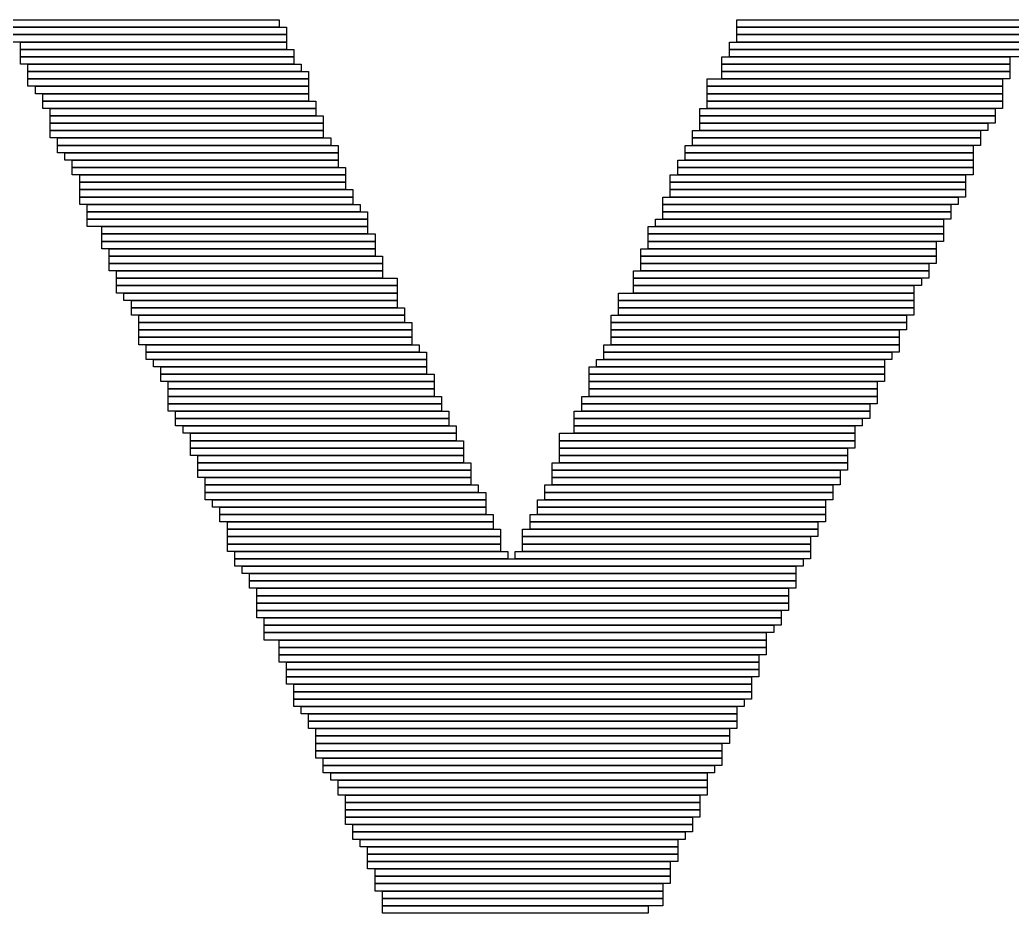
# Model space of a CAD drawing. Header units: inches. Extents: x -1 to 214, y -2 to 213.
# Drawn here: x 0.6503 to 0.9149, y -1.3326 to -1.0944 of the extents above; entities that cross this region are included whole.
import ezdxf

# ---------------------------------------------------------------- set-up
doc = ezdxf.new("R2010")
doc.units = ezdxf.units.IN
doc.header["$MEASUREMENT"] = 0
doc.layers.add('Bottom Overlay', color=54, linetype='Continuous')

msp = doc.modelspace()

# ---------------------------------------------------------------- linework, layer by layer
at = {"layer": 'Bottom Overlay'}
for p, q in [((0.64851, -1.09444), (0.71939, -1.09444)), ((0.71939, -1.09444), (0.71939, -1.09641)), ((0.84144, -1.09641), (0.84144, -1.09444)), ((0.84144, -1.09444), (0.91821, -1.09444)), ((0.71939, -1.09641), (0.64851, -1.09641)), ((0.64851, -1.09641), (0.72135, -1.09641)), ((0.72135, -1.09641), (0.72135, -1.09838)), ((0.91821, -1.09641), (0.84144, -1.09641)), ((0.84144, -1.09838), (0.84144, -1.09641)), ((0.84144, -1.09641), (0.91821, -1.09641)), ((0.64851, -1.09838), (0.72135, -1.09838)), ((0.72135, -1.09838), (0.64851, -1.09838)), ((0.72135, -1.10035), (0.64851, -1.10035)), ((0.65048, -1.10232), (0.65048, -1.10035)), ((0.65048, -1.10035), (0.72135, -1.10035)), ((0.72135, -1.09838), (0.72135, -1.10035)), ((0.72135, -1.10035), (0.72135, -1.10232)), ((0.83947, -1.10232), (0.83947, -1.10035)), ((0.83947, -1.10035), (0.91821, -1.10035)), ((0.91821, -1.09838), (0.84144, -1.09838)), ((0.84144, -1.10035), (0.84144, -1.09838)), ((0.84144, -1.09838), (0.91821, -1.09838)), ((0.91821, -1.10035), (0.84144, -1.10035)), ((0.72135, -1.10232), (0.65048, -1.10232)), ((0.65048, -1.10429), (0.65048, -1.10232)), ((0.65048, -1.10232), (0.72332, -1.10232)), ((0.72332, -1.10232), (0.72332, -1.10429)), ((0.91821, -1.10232), (0.83947, -1.10232)), ((0.83947, -1.10429), (0.83947, -1.10232)), ((0.83947, -1.10232), (0.91821, -1.10232)), ((0.72332, -1.10429), (0.65048, -1.10429)), ((0.65048, -1.10625), (0.65048, -1.10429)), ((0.65048, -1.10429), (0.72332, -1.10429)), ((0.72332, -1.10429), (0.72332, -1.10625)), ((0.83749, -1.10625), (0.83749, -1.10429)), ((0.83749, -1.10429), (0.91426, -1.10429)), ((0.91821, -1.10429), (0.83947, -1.10429)), ((0.91426, -1.10429), (0.91426, -1.10625)), ((0.72332, -1.10625), (0.65048, -1.10625)), ((0.65246, -1.10822), (0.65246, -1.10625)), ((0.65246, -1.10625), (0.7253, -1.10625)), ((0.7253, -1.10822), (0.65246, -1.10822)), ((0.65246, -1.11019), (0.65246, -1.10822)), ((0.65246, -1.10822), (0.72725, -1.10822)), ((0.7253, -1.10625), (0.7253, -1.10822)), ((0.72725, -1.10822), (0.72725, -1.11019)), ((0.83749, -1.10822), (0.83749, -1.10625)), ((0.83749, -1.10625), (0.91426, -1.10625)), ((0.91426, -1.10625), (0.83749, -1.10625)), ((0.83749, -1.11019), (0.83749, -1.10822)), ((0.83749, -1.10822), (0.91426, -1.10822)), ((0.91426, -1.10822), (0.83749, -1.10822)), ((0.91426, -1.10625), (0.91426, -1.10822)), ((0.91426, -1.10822), (0.91426, -1.11019)), ((0.65246, -1.11216), (0.65246, -1.11019)), ((0.65246, -1.11019), (0.72725, -1.11019)), ((0.72725, -1.11019), (0.65246, -1.11019)), ((0.72725, -1.11019), (0.72725, -1.11216)), ((0.83356, -1.11216), (0.83356, -1.11019)), ((0.83356, -1.11019), (0.91229, -1.11019)), ((0.91426, -1.11019), (0.83749, -1.11019)), ((0.91229, -1.11019), (0.91229, -1.11216)), ((0.72725, -1.11216), (0.65246, -1.11216)), ((0.65443, -1.11413), (0.65443, -1.11216)), ((0.65443, -1.11216), (0.72725, -1.11216)), ((0.72725, -1.11216), (0.72725, -1.11413)), ((0.91229, -1.11216), (0.83356, -1.11216)), ((0.83356, -1.11413), (0.83356, -1.11216)), ((0.83356, -1.11216), (0.91229, -1.11216)), ((0.91229, -1.11216), (0.91229, -1.11413)), ((0.72725, -1.11413), (0.65443, -1.11413)), ((0.65639, -1.1161), (0.65639, -1.11413)), ((0.65639, -1.11413), (0.72725, -1.11413)), ((0.72725, -1.1161), (0.65639, -1.1161)), ((0.65639, -1.11807), (0.65639, -1.1161)), ((0.65639, -1.1161), (0.72923, -1.1161)), ((0.72725, -1.11413), (0.72725, -1.1161)), ((0.72923, -1.1161), (0.72923, -1.11807)), ((0.91229, -1.11413), (0.83356, -1.11413)), ((0.83356, -1.1161), (0.83356, -1.11413)), ((0.83356, -1.11413), (0.91229, -1.11413)), ((0.91229, -1.1161), (0.83356, -1.1161)), ((0.83356, -1.11807), (0.83356, -1.1161)), ((0.83356, -1.1161), (0.91229, -1.1161)), ((0.91229, -1.11413), (0.91229, -1.1161)), ((0.91229, -1.1161), (0.91229, -1.11807)), ((0.72923, -1.11807), (0.65639, -1.11807)), ((0.65836, -1.12003), (0.65836, -1.11807)), ((0.65836, -1.11807), (0.72923, -1.11807)), ((0.72923, -1.11807), (0.72923, -1.12003)), ((0.83159, -1.12003), (0.83159, -1.11807)), ((0.83159, -1.11807), (0.91033, -1.11807)), ((0.91229, -1.11807), (0.83356, -1.11807)), ((0.91033, -1.11807), (0.91033, -1.12003)), ((0.72923, -1.12003), (0.65836, -1.12003)), ((0.65836, -1.122), (0.65836, -1.12003)), ((0.65836, -1.12003), (0.7312, -1.12003)), ((0.7312, -1.12003), (0.7312, -1.122)), ((0.91033, -1.12003), (0.83159, -1.12003)), ((0.83159, -1.122), (0.83159, -1.12003)), ((0.83159, -1.12003), (0.91033, -1.12003)), ((0.91033, -1.12003), (0.91033, -1.122)), ((0.7312, -1.122), (0.65836, -1.122)), ((0.65836, -1.12397), (0.65836, -1.122)), ((0.65836, -1.122), (0.7312, -1.122)), ((0.7312, -1.12397), (0.65836, -1.12397)), ((0.65836, -1.12594), (0.65836, -1.12397)), ((0.65836, -1.12397), (0.7312, -1.12397)), ((0.7312, -1.122), (0.7312, -1.12397)), ((0.7312, -1.12397), (0.7312, -1.12594)), ((0.82962, -1.12594), (0.82962, -1.12397)), ((0.82962, -1.12397), (0.90639, -1.12397)), ((0.91033, -1.122), (0.83159, -1.122)), ((0.83159, -1.12397), (0.83159, -1.122)), ((0.83159, -1.122), (0.90836, -1.122)), ((0.90836, -1.12397), (0.83159, -1.12397)), ((0.90639, -1.12397), (0.90639, -1.12594)), ((0.90836, -1.122), (0.90836, -1.12397)), ((0.7312, -1.12594), (0.65836, -1.12594)), ((0.66033, -1.12791), (0.66033, -1.12594)), ((0.66033, -1.12594), (0.73316, -1.12594)), ((0.73316, -1.12594), (0.73316, -1.12791)), ((0.90639, -1.12594), (0.82962, -1.12594)), ((0.82962, -1.12791), (0.82962, -1.12594)), ((0.82962, -1.12594), (0.90639, -1.12594)), ((0.90639, -1.12594), (0.90639, -1.12791)), ((0.73316, -1.12791), (0.66033, -1.12791)), ((0.66033, -1.12988), (0.66033, -1.12791)), ((0.66033, -1.12791), (0.73513, -1.12791)), ((0.73513, -1.12791), (0.73513, -1.12988)), ((0.82766, -1.12988), (0.82766, -1.12791)), ((0.82766, -1.12791), (0.90443, -1.12791)), ((0.90639, -1.12791), (0.82962, -1.12791)), ((0.90443, -1.12791), (0.90443, -1.12988)), ((0.73513, -1.12988), (0.66033, -1.12988)), ((0.66229, -1.13185), (0.66229, -1.12988)), ((0.66229, -1.12988), (0.73513, -1.12988)), ((0.73513, -1.13185), (0.66229, -1.13185)), ((0.66426, -1.13381), (0.66426, -1.13185)), ((0.66426, -1.13185), (0.73513, -1.13185)), ((0.73513, -1.12988), (0.73513, -1.13185)), ((0.73513, -1.13185), (0.73513, -1.13381)), ((0.82569, -1.13381), (0.82569, -1.13185)), ((0.82569, -1.13185), (0.90443, -1.13185)), ((0.82766, -1.13185), (0.82766, -1.12988)), ((0.82766, -1.12988), (0.90443, -1.12988)), ((0.90443, -1.12988), (0.82766, -1.12988)), ((0.90443, -1.13185), (0.82766, -1.13185)), ((0.90443, -1.12988), (0.90443, -1.13185)), ((0.90443, -1.13185), (0.90443, -1.13381)), ((0.73513, -1.13381), (0.66426, -1.13381)), ((0.66426, -1.13578), (0.66426, -1.13381)), ((0.66426, -1.13381), (0.73711, -1.13381)), ((0.73711, -1.13381), (0.73711, -1.13578)), ((0.90443, -1.13381), (0.82569, -1.13381)), ((0.82569, -1.13578), (0.82569, -1.13381)), ((0.82569, -1.13381), (0.90443, -1.13381)), ((0.90443, -1.13381), (0.90443, -1.13578)), ((0.73711, -1.13578), (0.66426, -1.13578)), ((0.66624, -1.13775), (0.66624, -1.13578)), ((0.66624, -1.13578), (0.73711, -1.13578)), ((0.73711, -1.13578), (0.73711, -1.13775)), ((0.82371, -1.13775), (0.82371, -1.13578)), ((0.82371, -1.13578), (0.90246, -1.13578)), ((0.90443, -1.13578), (0.82569, -1.13578)), ((0.90246, -1.13578), (0.90246, -1.13775)), ((0.73711, -1.13775), (0.66624, -1.13775)), ((0.66624, -1.13972), (0.66624, -1.13775)), ((0.66624, -1.13775), (0.73711, -1.13775)), ((0.73711, -1.13972), (0.66624, -1.13972)), ((0.66624, -1.14169), (0.66624, -1.13972)), ((0.66624, -1.13972), (0.73908, -1.13972)), ((0.73711, -1.13775), (0.73711, -1.13972)), ((0.73908, -1.13972), (0.73908, -1.14169)), ((0.82371, -1.13972), (0.82371, -1.13775)), ((0.82371, -1.13775), (0.90246, -1.13775)), ((0.90246, -1.13775), (0.82371, -1.13775)), ((0.90246, -1.13972), (0.82371, -1.13972)), ((0.82371, -1.14169), (0.82371, -1.13972)), ((0.82371, -1.13972), (0.90246, -1.13972)), ((0.90246, -1.13775), (0.90246, -1.13972)), ((0.90246, -1.13972), (0.90246, -1.14169)), ((0.73908, -1.14169), (0.66624, -1.14169)), ((0.66624, -1.14366), (0.66624, -1.14169)), ((0.66624, -1.14169), (0.73908, -1.14169)), ((0.73908, -1.14169), (0.73908, -1.14366)), ((0.82174, -1.14366), (0.82174, -1.14169)), ((0.82174, -1.14169), (0.90048, -1.14169)), ((0.90246, -1.14169), (0.82371, -1.14169)), ((0.90048, -1.14169), (0.90048, -1.14366)), ((0.73908, -1.14366), (0.66624, -1.14366)), ((0.66821, -1.14563), (0.66821, -1.14366)), ((0.66821, -1.14366), (0.74103, -1.14366)), ((0.74103, -1.14366), (0.74103, -1.14563)), ((0.90048, -1.14366), (0.82174, -1.14366)), ((0.82174, -1.14563), (0.82174, -1.14366)), ((0.82174, -1.14366), (0.89851, -1.14366)), ((0.89851, -1.14366), (0.89851, -1.14563)), ((0.66821, -1.14759), (0.66821, -1.14563)), ((0.66821, -1.14563), (0.74301, -1.14563)), ((0.74103, -1.14563), (0.66821, -1.14563)), ((0.74301, -1.14759), (0.66821, -1.14759)), ((0.66821, -1.14956), (0.66821, -1.14759)), ((0.66821, -1.14759), (0.74301, -1.14759)), ((0.74301, -1.14563), (0.74301, -1.14759)), ((0.74301, -1.14759), (0.74301, -1.14956)), ((0.81978, -1.14956), (0.81978, -1.14759)), ((0.81978, -1.14759), (0.89655, -1.14759)), ((0.89851, -1.14563), (0.82174, -1.14563)), ((0.82174, -1.14759), (0.82174, -1.14563)), ((0.82174, -1.14563), (0.89851, -1.14563)), ((0.89851, -1.14759), (0.82174, -1.14759)), ((0.89655, -1.14759), (0.89655, -1.14956)), ((0.89851, -1.14563), (0.89851, -1.14759)), ((0.74301, -1.14956), (0.66821, -1.14956)), ((0.67214, -1.15153), (0.67214, -1.14956)), ((0.67214, -1.14956), (0.74301, -1.14956)), ((0.74301, -1.14956), (0.74301, -1.15153)), ((0.81781, -1.15153), (0.81781, -1.14956)), ((0.81781, -1.14956), (0.89655, -1.14956)), ((0.89655, -1.14956), (0.81978, -1.14956)), ((0.89655, -1.14956), (0.89655, -1.15153)), ((0.67214, -1.1535), (0.67214, -1.15153)), ((0.67214, -1.15153), (0.74498, -1.15153)), ((0.74301, -1.15153), (0.67214, -1.15153)), ((0.74498, -1.1535), (0.67214, -1.1535)), ((0.67214, -1.15547), (0.67214, -1.1535)), ((0.67214, -1.1535), (0.74498, -1.1535)), ((0.74498, -1.15153), (0.74498, -1.1535)), ((0.74498, -1.1535), (0.74498, -1.15547)), ((0.81781, -1.1535), (0.81781, -1.15153)), ((0.81781, -1.15153), (0.89655, -1.15153)), ((0.89655, -1.15153), (0.81781, -1.15153)), ((0.89655, -1.1535), (0.81781, -1.1535)), ((0.81781, -1.15547), (0.81781, -1.1535)), ((0.81781, -1.1535), (0.89458, -1.1535)), ((0.89458, -1.1535), (0.89458, -1.15547)), ((0.89655, -1.15153), (0.89655, -1.1535)), ((0.74498, -1.15547), (0.67214, -1.15547)), ((0.6741, -1.15744), (0.6741, -1.15547)), ((0.6741, -1.15547), (0.74498, -1.15547)), ((0.74498, -1.15547), (0.74498, -1.15744)), ((0.81585, -1.15744), (0.81585, -1.15547)), ((0.81585, -1.15547), (0.89458, -1.15547)), ((0.89458, -1.15547), (0.81781, -1.15547)), ((0.89458, -1.15547), (0.89458, -1.15744)), ((0.6741, -1.1594), (0.6741, -1.15744)), ((0.6741, -1.15744), (0.74694, -1.15744)), ((0.74498, -1.15744), (0.6741, -1.15744)), ((0.74694, -1.15744), (0.74694, -1.1594)), ((0.89458, -1.15744), (0.81585, -1.15744)), ((0.81585, -1.1594), (0.81585, -1.15744)), ((0.81585, -1.15744), (0.89458, -1.15744)), ((0.89458, -1.15744), (0.89458, -1.1594)), ((0.74694, -1.1594), (0.6741, -1.1594)), ((0.6741, -1.16137), (0.6741, -1.1594)), ((0.6741, -1.1594), (0.74694, -1.1594)), ((0.74694, -1.16137), (0.6741, -1.16137)), ((0.67607, -1.16334), (0.67607, -1.16137)), ((0.67607, -1.16137), (0.74694, -1.16137)), ((0.74694, -1.1594), (0.74694, -1.16137)), ((0.74694, -1.16137), (0.74694, -1.16334)), ((0.81388, -1.16334), (0.81388, -1.16137)), ((0.81388, -1.16137), (0.89262, -1.16137)), ((0.89458, -1.1594), (0.81585, -1.1594)), ((0.81585, -1.16137), (0.81585, -1.1594)), ((0.81585, -1.1594), (0.89262, -1.1594)), ((0.89262, -1.16137), (0.81585, -1.16137)), ((0.89262, -1.1594), (0.89262, -1.16137)), ((0.89262, -1.16137), (0.89262, -1.16334)), ((0.74694, -1.16334), (0.67607, -1.16334)), ((0.67607, -1.16531), (0.67607, -1.16334)), ((0.67607, -1.16334), (0.75089, -1.16334)), ((0.75089, -1.16334), (0.75089, -1.16531)), ((0.89262, -1.16334), (0.81388, -1.16334)), ((0.81388, -1.16531), (0.81388, -1.16334)), ((0.81388, -1.16334), (0.89065, -1.16334)), ((0.89065, -1.16334), (0.89065, -1.16531)), ((0.67607, -1.16728), (0.67607, -1.16531)), ((0.67607, -1.16531), (0.75089, -1.16531)), ((0.75089, -1.16531), (0.67607, -1.16531)), ((0.75089, -1.16531), (0.75089, -1.16728)), ((0.81388, -1.16728), (0.81388, -1.16531)), ((0.81388, -1.16531), (0.88867, -1.16531)), ((0.89065, -1.16531), (0.81388, -1.16531)), ((0.88867, -1.16531), (0.88867, -1.16728)), ((0.75089, -1.16728), (0.67607, -1.16728)), ((0.67805, -1.16925), (0.67805, -1.16728)), ((0.67805, -1.16728), (0.75089, -1.16728)), ((0.75089, -1.16925), (0.67805, -1.16925)), ((0.68002, -1.17122), (0.68002, -1.16925)), ((0.68002, -1.16925), (0.75089, -1.16925)), ((0.75089, -1.16728), (0.75089, -1.16925)), ((0.75089, -1.16925), (0.75089, -1.17122)), ((0.80993, -1.16925), (0.80993, -1.16728)), ((0.80993, -1.16728), (0.88867, -1.16728)), ((0.88867, -1.16925), (0.80993, -1.16925)), ((0.80993, -1.17122), (0.80993, -1.16925)), ((0.80993, -1.16925), (0.88867, -1.16925)), ((0.88867, -1.16728), (0.81388, -1.16728)), ((0.88867, -1.16728), (0.88867, -1.16925)), ((0.88867, -1.16925), (0.88867, -1.17122)), ((0.68002, -1.17318), (0.68002, -1.17122)), ((0.68002, -1.17122), (0.75284, -1.17122)), ((0.75089, -1.17122), (0.68002, -1.17122)), ((0.75284, -1.17122), (0.75284, -1.17318)), ((0.80993, -1.17318), (0.80993, -1.17122)), ((0.80993, -1.17122), (0.88867, -1.17122)), ((0.88867, -1.17122), (0.80993, -1.17122)), ((0.88867, -1.17122), (0.88867, -1.17318)), ((0.75284, -1.17318), (0.68002, -1.17318)), ((0.68198, -1.17515), (0.68198, -1.17318)), ((0.68198, -1.17318), (0.75284, -1.17318)), ((0.75284, -1.17318), (0.75284, -1.17515)), ((0.80797, -1.17515), (0.80797, -1.17318)), ((0.80797, -1.17318), (0.8867, -1.17318)), ((0.88867, -1.17318), (0.80993, -1.17318)), ((0.8867, -1.17318), (0.8867, -1.17515)), ((0.75284, -1.17515), (0.68198, -1.17515)), ((0.68198, -1.17712), (0.68198, -1.17515)), ((0.68198, -1.17515), (0.75482, -1.17515)), ((0.68198, -1.17909), (0.68198, -1.17712)), ((0.68198, -1.17712), (0.75482, -1.17712)), ((0.75482, -1.17712), (0.68198, -1.17712)), ((0.75482, -1.17515), (0.75482, -1.17712)), ((0.75482, -1.17712), (0.75482, -1.17909)), ((0.80797, -1.17712), (0.80797, -1.17515)), ((0.80797, -1.17515), (0.8867, -1.17515)), ((0.8867, -1.17515), (0.80797, -1.17515)), ((0.8867, -1.17712), (0.80797, -1.17712)), ((0.80797, -1.17909), (0.80797, -1.17712)), ((0.80797, -1.17712), (0.88474, -1.17712)), ((0.88474, -1.17712), (0.88474, -1.17909)), ((0.8867, -1.17515), (0.8867, -1.17712)), ((0.75482, -1.17909), (0.68198, -1.17909)), ((0.68198, -1.18106), (0.68198, -1.17909)), ((0.68198, -1.17909), (0.75482, -1.17909)), ((0.75482, -1.17909), (0.75482, -1.18106)), ((0.88474, -1.17909), (0.80797, -1.17909)), ((0.80797, -1.18106), (0.80797, -1.17909)), ((0.80797, -1.17909), (0.88474, -1.17909)), ((0.88474, -1.17909), (0.88474, -1.18106)), ((0.75482, -1.18106), (0.68198, -1.18106)), ((0.68395, -1.18303), (0.68395, -1.18106)), ((0.68395, -1.18106), (0.75679, -1.18106)), ((0.75679, -1.18106), (0.75679, -1.18303)), ((0.806, -1.18303), (0.806, -1.18106)), ((0.806, -1.18106), (0.88474, -1.18106)), ((0.88474, -1.18106), (0.80797, -1.18106)), ((0.88474, -1.18106), (0.88474, -1.18303)), ((0.75679, -1.18303), (0.68395, -1.18303)), ((0.68395, -1.185), (0.68395, -1.18303)), ((0.68395, -1.18303), (0.75875, -1.18303)), ((0.75875, -1.185), (0.68395, -1.185)), ((0.68593, -1.18696), (0.68593, -1.185)), ((0.68593, -1.185), (0.75875, -1.185)), ((0.75875, -1.18303), (0.75875, -1.185)), ((0.75875, -1.185), (0.75875, -1.18696)), ((0.80404, -1.18696), (0.80404, -1.185)), ((0.80404, -1.185), (0.8808, -1.185)), ((0.88474, -1.18303), (0.806, -1.18303)), ((0.806, -1.185), (0.806, -1.18303)), ((0.806, -1.18303), (0.88277, -1.18303)), ((0.88277, -1.185), (0.806, -1.185)), ((0.8808, -1.185), (0.8808, -1.18696)), ((0.88277, -1.18303), (0.88277, -1.185)), ((0.75875, -1.18696), (0.68593, -1.18696)), ((0.68788, -1.18893), (0.68788, -1.18696)), ((0.68788, -1.18696), (0.75875, -1.18696)), ((0.75875, -1.18696), (0.75875, -1.18893)), ((0.80207, -1.18893), (0.80207, -1.18696)), ((0.80207, -1.18696), (0.8808, -1.18696)), ((0.8808, -1.18696), (0.80404, -1.18696)), ((0.8808, -1.18696), (0.8808, -1.18893)), ((0.75875, -1.18893), (0.68788, -1.18893)), ((0.68788, -1.1909), (0.68788, -1.18893)), ((0.68788, -1.18893), (0.76072, -1.18893)), ((0.76072, -1.18893), (0.76072, -1.1909)), ((0.80207, -1.1909), (0.80207, -1.18893)), ((0.80207, -1.18893), (0.8808, -1.18893)), ((0.8808, -1.18893), (0.80207, -1.18893)), ((0.8808, -1.18893), (0.8808, -1.1909)), ((0.76072, -1.1909), (0.68788, -1.1909)), ((0.68985, -1.19287), (0.68985, -1.1909)), ((0.68985, -1.1909), (0.76072, -1.1909)), ((0.68985, -1.19484), (0.68985, -1.19287)), ((0.68985, -1.19287), (0.76072, -1.19287)), ((0.76072, -1.19287), (0.68985, -1.19287)), ((0.76072, -1.1909), (0.76072, -1.19287)), ((0.76072, -1.19287), (0.76072, -1.19484)), ((0.8808, -1.1909), (0.80207, -1.1909)), ((0.80207, -1.19287), (0.80207, -1.1909)), ((0.80207, -1.1909), (0.87884, -1.1909)), ((0.87884, -1.19287), (0.80207, -1.19287)), ((0.80207, -1.19484), (0.80207, -1.19287)), ((0.80207, -1.19287), (0.87884, -1.19287)), ((0.87884, -1.1909), (0.87884, -1.19287)), ((0.87884, -1.19287), (0.87884, -1.19484)), ((0.76072, -1.19484), (0.68985, -1.19484)), ((0.68985, -1.19681), (0.68985, -1.19484)), ((0.68985, -1.19484), (0.7627, -1.19484)), ((0.7627, -1.19484), (0.7627, -1.19681)), ((0.8001, -1.19681), (0.8001, -1.19484)), ((0.8001, -1.19484), (0.87884, -1.19484)), ((0.87884, -1.19484), (0.80207, -1.19484)), ((0.87884, -1.19484), (0.87884, -1.19681)), ((0.7627, -1.19681), (0.68985, -1.19681)), ((0.68985, -1.19877), (0.68985, -1.19681)), ((0.68985, -1.19681), (0.7627, -1.19681)), ((0.7627, -1.19681), (0.7627, -1.19877)), ((0.87884, -1.19681), (0.8001, -1.19681)), ((0.8001, -1.19877), (0.8001, -1.19681)), ((0.8001, -1.19681), (0.87687, -1.19681)), ((0.87687, -1.19681), (0.87687, -1.19877)), ((0.7627, -1.19877), (0.68985, -1.19877)), ((0.69183, -1.20074), (0.69183, -1.19877)), ((0.69183, -1.19877), (0.76467, -1.19877)), ((0.76467, -1.20074), (0.69183, -1.20074)), ((0.69183, -1.20271), (0.69183, -1.20074)), ((0.69183, -1.20074), (0.76467, -1.20074)), ((0.76467, -1.19877), (0.76467, -1.20074)), ((0.76467, -1.20074), (0.76467, -1.20271)), ((0.79812, -1.20074), (0.79812, -1.19877)), ((0.79812, -1.19877), (0.87687, -1.19877)), ((0.87687, -1.20074), (0.79812, -1.20074)), ((0.79812, -1.20271), (0.79812, -1.20074)), ((0.79812, -1.20074), (0.87489, -1.20074)), ((0.87687, -1.19877), (0.8001, -1.19877)), ((0.87489, -1.20074), (0.87489, -1.20271)), ((0.87687, -1.19877), (0.87687, -1.20074)), ((0.76467, -1.20271), (0.69183, -1.20271)), ((0.6938, -1.20468), (0.6938, -1.20271)), ((0.6938, -1.20271), (0.76663, -1.20271)), ((0.76663, -1.20271), (0.76663, -1.20468)), ((0.79812, -1.20468), (0.79812, -1.20271)), ((0.79812, -1.20271), (0.87292, -1.20271)), ((0.87489, -1.20271), (0.79812, -1.20271)), ((0.87292, -1.20271), (0.87292, -1.20468)), ((0.76663, -1.20468), (0.6938, -1.20468)), ((0.69576, -1.20665), (0.69576, -1.20468)), ((0.69576, -1.20468), (0.76663, -1.20468)), ((0.76663, -1.20468), (0.76663, -1.20665)), ((0.79419, -1.20665), (0.79419, -1.20468)), ((0.79419, -1.20468), (0.87292, -1.20468)), ((0.87292, -1.20468), (0.79812, -1.20468)), ((0.87292, -1.20468), (0.87292, -1.20665)), ((0.76663, -1.20665), (0.69576, -1.20665)), ((0.69576, -1.20862), (0.69576, -1.20665)), ((0.69576, -1.20665), (0.7686, -1.20665)), ((0.7686, -1.20862), (0.69576, -1.20862)), ((0.69576, -1.21059), (0.69576, -1.20862)), ((0.69576, -1.20862), (0.7686, -1.20862)), ((0.7686, -1.20665), (0.7686, -1.20862)), ((0.7686, -1.20862), (0.7686, -1.21059)), ((0.79419, -1.20862), (0.79419, -1.20665)), ((0.79419, -1.20665), (0.87292, -1.20665)), ((0.87292, -1.20665), (0.79419, -1.20665)), ((0.87292, -1.20862), (0.79419, -1.20862)), ((0.79419, -1.21059), (0.79419, -1.20862)), ((0.79419, -1.20862), (0.87096, -1.20862)), ((0.87096, -1.20862), (0.87096, -1.21059)), ((0.87292, -1.20665), (0.87292, -1.20862)), ((0.7686, -1.21059), (0.69576, -1.21059)), ((0.69773, -1.21255), (0.69773, -1.21059)), ((0.69773, -1.21059), (0.7686, -1.21059)), ((0.7686, -1.21059), (0.7686, -1.21255)), ((0.87096, -1.21059), (0.79419, -1.21059)), ((0.79419, -1.21255), (0.79419, -1.21059)), ((0.79419, -1.21059), (0.87096, -1.21059)), ((0.87096, -1.21059), (0.87096, -1.21255)), ((0.7686, -1.21255), (0.69773, -1.21255)), ((0.69773, -1.21452), (0.69773, -1.21255)), ((0.69773, -1.21255), (0.77057, -1.21255)), ((0.77057, -1.21255), (0.77057, -1.21452)), ((0.79222, -1.21452), (0.79222, -1.21255)), ((0.79222, -1.21255), (0.87096, -1.21255)), ((0.87096, -1.21255), (0.79419, -1.21255)), ((0.87096, -1.21255), (0.87096, -1.21452)), ((0.69773, -1.21649), (0.69773, -1.21452)), ((0.69773, -1.21452), (0.77057, -1.21452)), ((0.77057, -1.21452), (0.69773, -1.21452)), ((0.77057, -1.21649), (0.69773, -1.21649)), ((0.69971, -1.21846), (0.69971, -1.21649)), ((0.69971, -1.21649), (0.77057, -1.21649)), ((0.77057, -1.21452), (0.77057, -1.21649)), ((0.77057, -1.21649), (0.77057, -1.21846)), ((0.79222, -1.21649), (0.79222, -1.21452)), ((0.79222, -1.21452), (0.86899, -1.21452)), ((0.87096, -1.21452), (0.79222, -1.21452)), ((0.79222, -1.21846), (0.79222, -1.21649)), ((0.79222, -1.21649), (0.86899, -1.21649)), ((0.86899, -1.21649), (0.79222, -1.21649)), ((0.86899, -1.21452), (0.86899, -1.21649)), ((0.86899, -1.21649), (0.86899, -1.21846)), ((0.69971, -1.22043), (0.69971, -1.21846)), ((0.69971, -1.21846), (0.77253, -1.21846)), ((0.77057, -1.21846), (0.69971, -1.21846)), ((0.77253, -1.21846), (0.77253, -1.22043)), ((0.79026, -1.22043), (0.79026, -1.21846)), ((0.79026, -1.21846), (0.86703, -1.21846)), ((0.86899, -1.21846), (0.79222, -1.21846)), ((0.86703, -1.21846), (0.86703, -1.22043)), ((0.77253, -1.22043), (0.69971, -1.22043)), ((0.69971, -1.2224), (0.69971, -1.22043)), ((0.69971, -1.22043), (0.7745, -1.22043)), ((0.7745, -1.22043), (0.7745, -1.2224)), ((0.86703, -1.22043), (0.79026, -1.22043)), ((0.79026, -1.2224), (0.79026, -1.22043)), ((0.79026, -1.22043), (0.86703, -1.22043)), ((0.86703, -1.22043), (0.86703, -1.2224)), ((0.7745, -1.2224), (0.69971, -1.2224)), ((0.70166, -1.22437), (0.70166, -1.2224)), ((0.70166, -1.2224), (0.7745, -1.2224)), ((0.7745, -1.22437), (0.70166, -1.22437)), ((0.70364, -1.22633), (0.70364, -1.22437)), ((0.70364, -1.22437), (0.7745, -1.22437)), ((0.7745, -1.2224), (0.7745, -1.22437)), ((0.7745, -1.22437), (0.7745, -1.22633)), ((0.78829, -1.22437), (0.78829, -1.2224)), ((0.78829, -1.2224), (0.86506, -1.2224)), ((0.86506, -1.22437), (0.78829, -1.22437)), ((0.78829, -1.22633), (0.78829, -1.22437)), ((0.78829, -1.22437), (0.86506, -1.22437)), ((0.86703, -1.2224), (0.79026, -1.2224)), ((0.86506, -1.2224), (0.86506, -1.22437)), ((0.86506, -1.22437), (0.86506, -1.22633)), ((0.70364, -1.2283), (0.70364, -1.22633)), ((0.70364, -1.22633), (0.77648, -1.22633)), ((0.7745, -1.22633), (0.70364, -1.22633)), ((0.77648, -1.22633), (0.77648, -1.2283)), ((0.78631, -1.2283), (0.78631, -1.22633)), ((0.78631, -1.22633), (0.86506, -1.22633)), ((0.86506, -1.22633), (0.78829, -1.22633)), ((0.86506, -1.22633), (0.86506, -1.2283)), ((0.77648, -1.2283), (0.70364, -1.2283)), ((0.70561, -1.23027), (0.70561, -1.2283)), ((0.70561, -1.2283), (0.77648, -1.2283)), ((0.77648, -1.2283), (0.77648, -1.23027)), ((0.78631, -1.23027), (0.78631, -1.2283)), ((0.78631, -1.2283), (0.86308, -1.2283)), ((0.86506, -1.2283), (0.78631, -1.2283)), ((0.86308, -1.2283), (0.86308, -1.23027)), ((0.77648, -1.23027), (0.70561, -1.23027)), ((0.70561, -1.23224), (0.70561, -1.23027)), ((0.70561, -1.23027), (0.77845, -1.23027)), ((0.70561, -1.23421), (0.70561, -1.23224)), ((0.70561, -1.23224), (0.77845, -1.23224)), ((0.77845, -1.23224), (0.70561, -1.23224)), ((0.77845, -1.23027), (0.77845, -1.23224)), ((0.77845, -1.23224), (0.77845, -1.23421)), ((0.78434, -1.23224), (0.78434, -1.23027)), ((0.78434, -1.23027), (0.86308, -1.23027)), ((0.78434, -1.23421), (0.78434, -1.23224)), ((0.78434, -1.23224), (0.86111, -1.23224)), ((0.86308, -1.23224), (0.78434, -1.23224)), ((0.86308, -1.23027), (0.78631, -1.23027)), ((0.86111, -1.23224), (0.86111, -1.23421)), ((0.86308, -1.23027), (0.86308, -1.23224)), ((0.77845, -1.23421), (0.70561, -1.23421)), ((0.70561, -1.23618), (0.70561, -1.23421)), ((0.70561, -1.23421), (0.77845, -1.23421)), ((0.77845, -1.23421), (0.77845, -1.23618)), ((0.86111, -1.23421), (0.78434, -1.23421)), ((0.78434, -1.23618), (0.78434, -1.23421)), ((0.78434, -1.23421), (0.86111, -1.23421)), ((0.86111, -1.23421), (0.86111, -1.23618)), ((0.77845, -1.23618), (0.70561, -1.23618)), ((0.70757, -1.23814), (0.70757, -1.23618)), ((0.70757, -1.23618), (0.78041, -1.23618)), ((0.78041, -1.23814), (0.70757, -1.23814)), ((0.70757, -1.24011), (0.70757, -1.23814)), ((0.70757, -1.23814), (0.85915, -1.23814)), ((0.78041, -1.23618), (0.78041, -1.23814)), ((0.78238, -1.23814), (0.78238, -1.23618)), ((0.78238, -1.23618), (0.86111, -1.23618)), ((0.86111, -1.23814), (0.78238, -1.23814)), ((0.86111, -1.23618), (0.78434, -1.23618)), ((0.85915, -1.23814), (0.85915, -1.24011)), ((0.86111, -1.23618), (0.86111, -1.23814)), ((0.85915, -1.24011), (0.70757, -1.24011)), ((0.70954, -1.24208), (0.70954, -1.24011)), ((0.70954, -1.24011), (0.85718, -1.24011)), ((0.85718, -1.24011), (0.85718, -1.24208)), ((0.85718, -1.24208), (0.70954, -1.24208)), ((0.71152, -1.24405), (0.71152, -1.24208)), ((0.71152, -1.24208), (0.85718, -1.24208)), ((0.85718, -1.24208), (0.85718, -1.24405)), ((0.85718, -1.24405), (0.71152, -1.24405)), ((0.71152, -1.24602), (0.71152, -1.24405)), ((0.71152, -1.24405), (0.85718, -1.24405)), ((0.85718, -1.24602), (0.71152, -1.24602)), ((0.71347, -1.24799), (0.71347, -1.24602)), ((0.71347, -1.24602), (0.85521, -1.24602)), ((0.85521, -1.24602), (0.85521, -1.24799)), ((0.85718, -1.24405), (0.85718, -1.24602)), ((0.85521, -1.24799), (0.71347, -1.24799)), ((0.71347, -1.24996), (0.71347, -1.24799)), ((0.71347, -1.24799), (0.85521, -1.24799)), ((0.85521, -1.24799), (0.85521, -1.24996)), ((0.85521, -1.24996), (0.71347, -1.24996)), ((0.71347, -1.25192), (0.71347, -1.24996)), ((0.71347, -1.24996), (0.85521, -1.24996)), ((0.85521, -1.24996), (0.85521, -1.25192)), ((0.71347, -1.25389), (0.71347, -1.25192)), ((0.71347, -1.25192), (0.85325, -1.25192)), ((0.85521, -1.25192), (0.71347, -1.25192)), ((0.85325, -1.25389), (0.71347, -1.25389)), ((0.71544, -1.25586), (0.71544, -1.25389)), ((0.71544, -1.25389), (0.85325, -1.25389)), ((0.85325, -1.25192), (0.85325, -1.25389)), ((0.85325, -1.25389), (0.85325, -1.25586)), ((0.85325, -1.25586), (0.71544, -1.25586)), ((0.71544, -1.25783), (0.71544, -1.25586)), ((0.71544, -1.25586), (0.85128, -1.25586)), ((0.85128, -1.25586), (0.85128, -1.25783)), ((0.71544, -1.2598), (0.71544, -1.25783)), ((0.71544, -1.25783), (0.8493, -1.25783)), ((0.85128, -1.25783), (0.71544, -1.25783)), ((0.8493, -1.25783), (0.8493, -1.2598)), ((0.8493, -1.2598), (0.71544, -1.2598)), ((0.71939, -1.26177), (0.71939, -1.2598)), ((0.71939, -1.2598), (0.8493, -1.2598)), ((0.8493, -1.26177), (0.71939, -1.26177)), ((0.71939, -1.26374), (0.71939, -1.26177)), ((0.71939, -1.26177), (0.8493, -1.26177)), ((0.8493, -1.2598), (0.8493, -1.26177)), ((0.8493, -1.26177), (0.8493, -1.26374)), ((0.71939, -1.2657), (0.71939, -1.26374)), ((0.71939, -1.26374), (0.84733, -1.26374)), ((0.8493, -1.26374), (0.71939, -1.26374)), ((0.84733, -1.26374), (0.84733, -1.2657)), ((0.84733, -1.2657), (0.71939, -1.2657)), ((0.72135, -1.26767), (0.72135, -1.2657)), ((0.72135, -1.2657), (0.84733, -1.2657)), ((0.84733, -1.2657), (0.84733, -1.26767)), ((0.72135, -1.26964), (0.72135, -1.26767)), ((0.72135, -1.26767), (0.84733, -1.26767)), ((0.84733, -1.26767), (0.72135, -1.26767)), ((0.84733, -1.26964), (0.72135, -1.26964)), ((0.72135, -1.27161), (0.72135, -1.26964)), ((0.72135, -1.26964), (0.84537, -1.26964)), ((0.84537, -1.26964), (0.84537, -1.27161)), ((0.84733, -1.26767), (0.84733, -1.26964)), ((0.84537, -1.27161), (0.72135, -1.27161)), ((0.72332, -1.27358), (0.72332, -1.27161)), ((0.72332, -1.27161), (0.84537, -1.27161)), ((0.84537, -1.27161), (0.84537, -1.27358)), ((0.84537, -1.27358), (0.72332, -1.27358)), ((0.72332, -1.27555), (0.72332, -1.27358)), ((0.72332, -1.27358), (0.84537, -1.27358)), ((0.84537, -1.27358), (0.84537, -1.27555)), ((0.72332, -1.27751), (0.72332, -1.27555)), ((0.72332, -1.27555), (0.8434, -1.27555)), ((0.84537, -1.27555), (0.72332, -1.27555)), ((0.8434, -1.27751), (0.72332, -1.27751)), ((0.7253, -1.27948), (0.7253, -1.27751)), ((0.7253, -1.27751), (0.84144, -1.27751)), ((0.84144, -1.27751), (0.84144, -1.27948)), ((0.8434, -1.27555), (0.8434, -1.27751)), ((0.84144, -1.27948), (0.7253, -1.27948)), ((0.72725, -1.28145), (0.72725, -1.27948)), ((0.72725, -1.27948), (0.84144, -1.27948)), ((0.84144, -1.27948), (0.84144, -1.28145)), ((0.72725, -1.28342), (0.72725, -1.28145)), ((0.72725, -1.28145), (0.84144, -1.28145)), ((0.84144, -1.28145), (0.72725, -1.28145)), ((0.84144, -1.28145), (0.84144, -1.28342)), ((0.84144, -1.28342), (0.72725, -1.28342)), ((0.72923, -1.28539), (0.72923, -1.28342)), ((0.72923, -1.28342), (0.83947, -1.28342)), ((0.72923, -1.28736), (0.72923, -1.28539)), ((0.72923, -1.28539), (0.83947, -1.28539)), ((0.83947, -1.28539), (0.72923, -1.28539)), ((0.83947, -1.28342), (0.83947, -1.28539)), ((0.83947, -1.28539), (0.83947, -1.28736)), ((0.72923, -1.28933), (0.72923, -1.28736)), ((0.72923, -1.28736), (0.83749, -1.28736)), ((0.83947, -1.28736), (0.72923, -1.28736)), ((0.83749, -1.28736), (0.83749, -1.28933)), ((0.72923, -1.29129), (0.72923, -1.28933)), ((0.72923, -1.28933), (0.83749, -1.28933)), ((0.83749, -1.28933), (0.72923, -1.28933)), ((0.83749, -1.28933), (0.83749, -1.29129)), ((0.83749, -1.29129), (0.72923, -1.29129)), ((0.7312, -1.29326), (0.7312, -1.29129)), ((0.7312, -1.29129), (0.83749, -1.29129)), ((0.7312, -1.29523), (0.7312, -1.29326)), ((0.7312, -1.29326), (0.83552, -1.29326)), ((0.83749, -1.29326), (0.7312, -1.29326)), ((0.83552, -1.29326), (0.83552, -1.29523)), ((0.83749, -1.29129), (0.83749, -1.29326)), ((0.83552, -1.29523), (0.7312, -1.29523)), ((0.73316, -1.2972), (0.73316, -1.29523)), ((0.73316, -1.29523), (0.83356, -1.29523)), ((0.83356, -1.29523), (0.83356, -1.2972)), ((0.83356, -1.2972), (0.73316, -1.2972)), ((0.73513, -1.29917), (0.73513, -1.2972)), ((0.73513, -1.2972), (0.83356, -1.2972)), ((0.83356, -1.2972), (0.83356, -1.29917)), ((0.83356, -1.29917), (0.73513, -1.29917)), ((0.73513, -1.30114), (0.73513, -1.29917)), ((0.73513, -1.29917), (0.83356, -1.29917)), ((0.83356, -1.30114), (0.73513, -1.30114)), ((0.73711, -1.30311), (0.73711, -1.30114)), ((0.73711, -1.30114), (0.83159, -1.30114)), ((0.83159, -1.30114), (0.83159, -1.30311)), ((0.83356, -1.29917), (0.83356, -1.30114)), ((0.83159, -1.30311), (0.73711, -1.30311)), ((0.73711, -1.30507), (0.73711, -1.30311)), ((0.73711, -1.30311), (0.83159, -1.30311)), ((0.83159, -1.30311), (0.83159, -1.30507)), ((0.73711, -1.30704), (0.73711, -1.30507)), ((0.73711, -1.30507), (0.83159, -1.30507)), ((0.83159, -1.30507), (0.73711, -1.30507)), ((0.83159, -1.30507), (0.83159, -1.30704)), ((0.73711, -1.30901), (0.73711, -1.30704)), ((0.73711, -1.30704), (0.82962, -1.30704)), ((0.83159, -1.30704), (0.73711, -1.30704)), ((0.82962, -1.30901), (0.73711, -1.30901)), ((0.73908, -1.31098), (0.73908, -1.30901)), ((0.73908, -1.30901), (0.82962, -1.30901)), ((0.82962, -1.30704), (0.82962, -1.30901)), ((0.82962, -1.30901), (0.82962, -1.31098)), ((0.82962, -1.31098), (0.73908, -1.31098)), ((0.73908, -1.31295), (0.73908, -1.31098)), ((0.73908, -1.31098), (0.82766, -1.31098)), ((0.82766, -1.31098), (0.82766, -1.31295)), ((0.82766, -1.31295), (0.73908, -1.31295)), ((0.74103, -1.31492), (0.74103, -1.31295)), ((0.74103, -1.31295), (0.82569, -1.31295)), ((0.82569, -1.31295), (0.82569, -1.31492)), ((0.82569, -1.31492), (0.74103, -1.31492)), ((0.74301, -1.31688), (0.74301, -1.31492)), ((0.74301, -1.31492), (0.82569, -1.31492)), ((0.82569, -1.31688), (0.74301, -1.31688)), ((0.74301, -1.31885), (0.74301, -1.31688)), ((0.74301, -1.31688), (0.82569, -1.31688)), ((0.82569, -1.31492), (0.82569, -1.31688)), ((0.82569, -1.31688), (0.82569, -1.31885)), ((0.74301, -1.32082), (0.74301, -1.31885)), ((0.74301, -1.31885), (0.82371, -1.31885)), ((0.82569, -1.31885), (0.74301, -1.31885)), ((0.82371, -1.31885), (0.82371, -1.32082)), ((0.82371, -1.32082), (0.74301, -1.32082)), ((0.74498, -1.32279), (0.74498, -1.32082)), ((0.74498, -1.32082), (0.82371, -1.32082)), ((0.82371, -1.32279), (0.74498, -1.32279)), ((0.74498, -1.32476), (0.74498, -1.32279)), ((0.74498, -1.32279), (0.82371, -1.32279)), ((0.82371, -1.32082), (0.82371, -1.32279)), ((0.82371, -1.32279), (0.82371, -1.32476)), ((0.82371, -1.32476), (0.74498, -1.32476)), ((0.74498, -1.32673), (0.74498, -1.32476)), ((0.74498, -1.32476), (0.82174, -1.32476)), ((0.82174, -1.32476), (0.82174, -1.32673)), ((0.82174, -1.32673), (0.74498, -1.32673)), ((0.74694, -1.3287), (0.74694, -1.32673)), ((0.74694, -1.32673), (0.82174, -1.32673)), ((0.82174, -1.32673), (0.82174, -1.3287)), ((0.74694, -1.33066), (0.74694, -1.3287)), ((0.74694, -1.3287), (0.82174, -1.3287)), ((0.82174, -1.3287), (0.74694, -1.3287)), ((0.82174, -1.33066), (0.74694, -1.33066)), ((0.74694, -1.33263), (0.74694, -1.33066)), ((0.74694, -1.33066), (0.81781, -1.33066)), ((0.81781, -1.33066), (0.81781, -1.33263)), ((0.82174, -1.3287), (0.82174, -1.33066)), ((0.81781, -1.33263), (0.74694, -1.33263))]:
    msp.add_line(p, q, dxfattribs=at)

doc.saveas('drawing.dxf')
